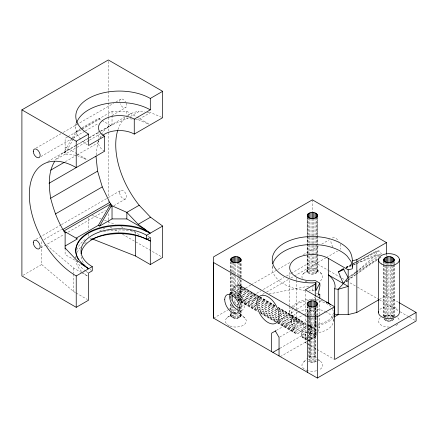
<?xml version="1.0" encoding="UTF-8"?>
<svg xmlns="http://www.w3.org/2000/svg" width="438" height="438" viewBox="0 0 438 438"><rect width="100%" height="100%" fill="white"/><g stroke="black" fill="none" stroke-linecap="round" stroke-linejoin="round"><path stroke-width="0.33" stroke-dasharray="2.19 1.64" d="M238.726 312.841L240.895 314.528L240.895 316.094L240.374 316.822C237.85 318.831 233.854 318.804 231.297 316.822L230.596 315.311L230.596 312.595M230.596 309.885L230.596 303.78M230.596 298.36L230.596 271.91M230.596 271.237L230.596 262.422M241.075 280.052L241.075 315.311C239.597 319.209 233.115 319.253 230.777 316.094L230.777 312.491M230.777 309.989L230.777 303.676M230.777 298.464L230.777 261.168M231.297 316.822L231.297 311.763M231.297 311.084L231.297 304.985M231.297 300.911L231.297 297.835M231.297 297.522L231.297 294.812M231.297 294.133L231.297 272.069M231.297 271.757L231.302 261.218M232.135 317.446L232.135 313.378M232.135 311.139L232.135 305.242M232.135 294.183L232.135 272.693M232.135 272.014L232.135 261.847M233.219 317.928L233.219 312.502M233.219 311.829L233.219 307.082M233.219 294.873L233.219 273.175M233.219 272.682L233.219 262.329M234.478 318.229L234.478 309.414M234.478 302.893L234.478 298.825M234.478 295.853L234.478 274.418M234.478 273.739L234.478 262.63M235.836 318.333L235.836 309.573M235.836 304.147L235.836 300.025M235.836 297.369L235.836 274.938M235.836 274.314L235.836 262.734M237.193 318.229L237.193 314.161M237.193 311.708L237.193 309.414M237.193 308.998L237.193 306.704M237.193 306.288L237.193 303.315M237.193 299.247L237.193 276.192M237.193 275.513L237.193 262.63M238.453 317.928L238.453 313.181M238.453 309.299L238.453 307.941M238.453 301.163L238.453 276.564M238.453 276.077L238.453 262.329M239.542 317.446L239.542 311.818M239.542 303.211L239.542 277.232M239.542 276.761L239.542 261.847M240.374 316.822L240.374 277.862M240.374 277.183L240.374 261.218M240.895 316.094L240.895 277.911M240.895 277.232L240.895 261.168M241.075 277.336L241.075 262.422M272.228 267.689L272.228 265.696M289.688 312.458L289.688 306.354M289.688 305.675L289.688 280.577M289.688 277.867L289.688 272.441M291.434 321.01L291.434 312.458M296.334 321.727L296.334 310.192M296.334 309.518L296.334 280.347M296.334 279.674L296.334 276.958M306.43 343.239L305.259 342.56L305.259 316.181M305.259 315.508L305.259 290.482M307.191 315.814L307.191 306.321M307.542 315.902L307.542 306.408M307.553 315.617L307.553 306.803M308.243 316.291L308.243 357.654C310.668 356.094 314.057 356.083 316.488 357.632M308.221 315.907L308.221 305.735M316.532 361.355L313.05 362.505L309.184 361.897L309.184 316.466M309.184 306.293L309.184 315.787L309.212 306.923M309.212 357.101L309.212 316.417M310.361 362.297L310.361 306.693M310.4 356.707L310.4 307.887M311.681 362.505L311.681 316.395M311.725 315.82L311.681 306.901M313.05 362.505L313.05 316.395M313.088 315.825L313.05 306.901M314.375 362.303L314.375 306.704M314.407 356.718L314.407 307.892M307.011 336.882L310.991 339.182L315.261 336.784L315.261 317.846M315.261 317.172L315.261 307.7M315.261 300.26L315.261 296.882M315.322 307.837L315.322 325.341L317.55 326.628M315.322 300.43L315.322 297.063M315.557 361.914L315.557 316.482L315.59 357.112M315.557 306.31L315.557 315.803L315.59 306.934M316.532 315.924L316.532 305.751M317.216 315.918L317.216 306.425M317.577 315.157L317.583 306.233M317.972 331.462L319.778 327.909L319.778 315.097M319.778 314.418L319.778 299.581M333.34 321.01L333.34 312.458M379.357 299.455L386.469 295.349L386.469 266.945M386.469 256.126L386.469 254.774M96.141 154.882L97.581 143.095L98.408 141.266M231.018 294.703C230.602 290.279 234.735 283.167 239.761 285.253L275.661 305.976M256.531 309.255L235.343 297.024C239.17 294.971 242.559 289.255 239.761 285.253M293.958 329.584C293.394 324.558 303.567 315.897 303.775 325.199C304.339 330.225 294.166 338.886 293.958 329.584L278.661 320.747M306.753 339.921C303.299 338.919 300.079 336.061 301.678 332.239C302.494 329.71 304.032 327.257 306.403 325.938M306.397 339.751C304.3 337.298 305.686 333.69 307.18 331.287M312.234 338.054L308.248 335.754C310.876 333.356 313.384 325.79 308.084 325.319L312.064 327.619C317.911 328.462 314.38 337.036 310.991 339.182M317.627 246.025L317.627 271.111C316.395 275.256 308.374 275.256 307.147 271.111C309.912 264.766 319.045 269.49 321.459 273.794M230.596 315.311L231.297 313.8L232.135 313.17M99.787 138.222L101.162 135.172M101.441 134.565C106.39 124.918 117.992 123.056 126.85 118.545L128.022 117.866M315.261 336.784L316.466 334.418M73.453 138.895L66.111 151.619L63.817 152.594L71.827 138.726M72.16 138.145L76.168 131.208L81.43 128.17M73.787 138.32L77.46 131.958L77.46 131.247M333.017 317.654L332.042 319.012A22.699 13.107 0 0 1 318.262 325.116M383.88 318.946C386.102 321.996 391.769 321.996 393.997 318.946M303.977 361.602L307.717 358.136M303.315 273.794L307.848 269.6M308.286 329.88L309.524 328.752L312.064 327.619M227.152 317.627L231.56 313.641L230.777 314.528L230.777 316.094M345.828 281.262L346.858 280.358M348.916 278.557L356.121 272.244M356.636 271.795L376.707 254.215L376.707 251.078L379.062 250.87L381.41 253.794L356.412 271.544M384.4 316.647C386.907 314.615 390.964 314.615 393.472 316.647M346.009 281.486L347.11 280.676M347.662 280.271L355.924 274.183M356.472 273.777L377.956 257.955M313.887 285.653C311.276 286.742 311.489 290.728 314.336 291.374M355.853 271.938L348.073 277.462L377.961 259.055M346.058 281.563L347.181 280.78M347.745 280.391L355.601 274.916M356.16 274.522L378.043 259.28M378.607 258.885L381.41 256.931L380.261 257.637M278.634 321.35L296.219 309.77M296.783 309.398L306.43 303.047M310.969 300.057L317.211 295.946M317.774 295.573L319.477 294.451M302.412 337.452L304.47 338.021L306.605 337.129M305.259 342.56L307.481 341.257M308.034 340.928L309.704 339.954L306.907 338.284M36.047 148.082L60.909 133.727M63.28 132.364L113.595 103.313M115.966 101.944L120.702 99.212M82.016 127.836L98.391 118.38L111.038 125.679L112.029 125.109L112.029 115.933M67.468 137.017L65.114 138.375L65.114 154.187L76.431 155.304L87.403 159.974M68.054 136.678L80.97 129.221M81.556 128.881L112.029 111.285L126.85 111.285L136.234 116.705M81.556 129.593L77.46 131.958L76.168 131.208M82.141 129.254L99.683 119.125L99.683 118.413M40.937 156.552L72.314 138.435M72.905 138.096L84.742 131.263M85.333 130.918L98.358 123.401M111.975 115.539L125.591 107.677M47.698 161.627L76.88 144.781M77.466 144.441L88.607 138.008M89.199 137.669L99.754 131.575M100.34 131.236L124.83 117.099M127.737 115.418L129.478 114.417M63.817 152.594L75.55 145.821M76.135 145.487L98.419 132.615M100.767 131.263L110.737 125.509M66.111 151.619L62.804 152.906L55.347 159.826L76.464 147.633M77.05 147.294L88.777 140.521M89.363 140.187L101.096 133.415M130.376 116.508L139.196 111.416L144.518 111.942M65.322 161.721L76.469 155.287M77.055 154.948L97.581 143.095M135.501 119.399L138.162 119.667L150.513 112.539L162.657 117.702M36.047 239.329L60.909 224.973M61.501 224.634L107.677 197.976M108.268 197.631L120.702 190.453M44.003 239.668L61.594 229.512M40.937 247.799L64.025 234.467M68.169 232.074L105.459 210.541M113.749 205.756L125.591 198.923M23.061 275.283L41.654 264.547L41.654 241.026M99.612 231.089L105.421 227.733M229.09 293.564L231.833 291.982M250.733 285.1L233.58 295.004A6.986 4.035 60 0 1 240.561 299.034A6.986 4.035 60 0 1 240.561 307.104L257.122 297.539M251.324 284.76L290.952 261.88M303.37 254.708L318.749 245.833M321.706 244.125L329.398 239.685M213.613 318.163L227.809 309.967M228.401 309.622L232.54 307.235M236.679 304.843L260.928 290.843M263.293 289.474L283.994 277.522M286.364 276.159L290.504 273.766M291.095 273.427L312.387 261.136L328.39 270.372M262.45 294.467L264.224 293.444M266.589 292.075L288.472 279.444M290.837 278.075L293.794 276.367M294.385 276.028L325.735 257.927M326.326 257.588L337.561 251.1M239.564 311.708L242.307 310.126M276.345 330.416L312.387 309.606L316.088 316.022M279.636 337.068L307.859 320.775M308.445 320.435L313.148 317.72M279.92 348.309L306.337 333.061M306.923 332.721L308.68 331.703L316.088 335.984L316.088 317.353M280.287 356.652L306.699 341.405M307.284 341.065L316.088 335.984M346.206 267.667L350.991 265.061M353.384 263.764L355.776 262.461M356.373 262.138L376.707 251.078L356.395 261.771M346.239 267.114L351.019 264.601M353.411 263.342L355.798 262.083M346.288 267.18L351.145 264.76M351.752 264.459L355.995 262.346M356.603 262.044L379.062 250.87M345.839 268.472L350.778 266.189M353.247 265.05L355.716 263.911M356.335 263.627L376.707 254.215L378.667 256.652M345.796 267.695L350.887 265.713M353.428 264.716L381.41 253.794M308.451 340.321L309.704 339.954L305.724 337.654M269.041 293.969L309.671 285.948M233.58 312.633L236.197 312.338L234.478 312.387M314.183 290.739L312.387 290.876A40.159 23.187 0 0 1 309.113 290.799M316.499 325.253L312.387 325.565A22.699 13.107 0 0 1 307.147 325.21M147.184 112.205L150.513 112.539M132.172 119.07L126.85 118.545L126.85 115.928M92.38 215.436L101.255 218.945M104.425 220.199L115.199 224.453M120.91 226.709L124.715 228.214M130.42 230.465L135.49 232.469L140.822 235.551M89.839 237.96L91.745 238.71M138.162 119.667L149.095 124.315M136.82 117.039L149.134 124.151M386.469 295.349L398.383 302.231M328.982 270.717L341.426 277.9M342.018 278.239L344.388 279.608M346.759 280.977L356.833 286.797M357.43 287.136L378.76 299.455M379.357 299.8L399.505 311.434M400.097 311.774L408.988 316.904M409.579 317.249L414.917 320.326M65.114 146.927L76.847 153.7M77.433 154.039L87.403 159.793M318.108 326.945L319.778 327.909M278.015 307.339L302.729 321.607M310.137 325.883L314.123 328.182M238.836 284.755L259.433 296.646M260.019 296.986L275.321 305.823M278.261 307.52L301.804 321.109M309.212 325.385L313.192 327.684M240.429 286.145L259.258 297.019M259.849 297.358L275.146 306.189M278.092 307.887L303.397 322.499M310.805 326.775L314.785 329.075M237.708 284.684L258.891 296.915M259.482 297.26L275.956 306.77M278.902 308.467L300.676 321.043M240.785 287.366L259.028 297.9M259.614 298.24L276.093 307.755M278.448 309.113L303.753 323.726M311.161 328.002L315.141 330.301M236.454 285.05L258.82 297.96M259.406 298.3L275.885 307.815M278.825 309.513L299.422 321.404M306.83 325.68L310.816 327.98M240.807 288.845L257.873 298.694M258.464 299.039L278.469 310.586M279.061 310.931L303.775 325.199M311.183 329.475L315.168 331.774M235.168 285.822L258.119 299.072M258.705 299.411L276.947 309.945M279.302 311.303L298.136 322.176M305.543 326.452L306.682 327.109M307.252 327.438L309.524 328.752M240.495 290.465L257.56 300.32M258.152 300.66L277.572 311.872M279.926 313.23L303.463 326.825M310.876 331.101L314.856 333.4M233.925 286.95L257.467 300.539M258.053 300.879L277.473 312.091M279.827 313.449L296.893 323.304M304.3 327.58L306.578 328.894M239.871 292.13L257.528 302.324M258.113 302.663L279.302 314.895M279.887 315.234L302.839 328.484M310.252 332.765L314.232 335.065M232.824 288.352L257.539 302.625M258.124 302.965L279.313 315.196M279.904 315.535L295.792 324.706M303.2 328.987L306.611 330.958M238.978 293.717L257.221 304.251M257.807 304.591L301.946 330.077M309.354 334.353L313.334 336.652M231.926 289.94L257.232 304.552M257.823 304.892L294.894 326.299M302.302 330.575L306.288 332.875M237.872 295.124L256.115 305.658M258.469 307.016L279.066 318.908M279.658 319.247L300.84 331.478M231.302 291.604L256.022 305.877M258.376 307.235L294.27 327.958M301.678 332.239L305.664 334.533M236.635 296.252L256.055 307.465M258.995 309.162L278.415 320.375M279.006 320.715L299.603 332.606M230.99 293.23L256.887 308.177M259.241 309.54L278.07 320.408M301.371 333.86L305.352 336.16M260.062 311.292L277.714 321.487M278.305 321.826L298.316 333.378M235.135 297.084L256.909 309.655M259.854 311.352L277.506 321.547M278.097 321.886L293.986 331.057M301.393 335.338L305.374 337.632M237.626 299.428L257.046 310.635M259.986 312.338L277.051 322.187M277.643 322.527L297.063 333.74M304.47 338.021L306.748 339.335M237.845 299.669L257.856 311.221M260.796 312.918L277.276 322.428M277.862 322.768L294.341 332.283M301.749 336.559L305.729 338.859M237.922 300.216L257.933 311.768M260.626 313.285L295.935 333.674M110.097 227.076L112.462 228.439M114.822 229.802L118.955 232.189M122.498 234.237L161.474 256.739M307.016 343.573L316.411 348.998M316.997 349.338L334.024 359.165M78.019 262.017L65.114 254.566L65.114 248.023M46.833 245.395L73.759 268.111L80.871 272.217M81.463 272.562L87.386 275.984M41.654 264.547L73.759 291.637L75.533 292.661M76.13 293.006L87.386 299.504M309.184 361.897L308.221 361.339M239.734 313.356L240.374 313.8L241.075 315.311M240.473 314.008L245.258 318.366M318.316 359.33L320.6 361.454M316.92 269.6L317.627 271.111M394.173 262.428L394.173 263.786M394.173 264.464L394.173 316.8M393.997 261.168L393.997 263.89M393.997 264.568L393.997 316.904M393.472 261.218L393.472 316.953M393.472 317.632L393.472 319.674M392.64 261.847L392.64 316.898M392.64 317.583L392.64 320.298M391.556 262.329L391.556 264.563M391.556 265.045L391.556 317.38M391.556 318.059L391.556 320.78M390.291 262.63L390.291 321.081M388.939 262.734L388.939 264.842M388.939 265.45L388.939 321.185M387.581 262.63L387.581 321.081M386.316 262.329L386.316 264.563M386.316 265.045L386.316 317.38M386.316 318.059L386.316 320.78M385.232 261.847L385.232 316.898M385.232 317.583L385.232 320.298M384.4 261.218L384.4 316.953M384.4 317.632L384.4 319.674M383.88 261.168L383.88 263.89M383.88 264.568L383.88 316.904M383.699 261.064L383.699 263.786M383.699 264.464L383.699 316.121M317.627 218.223L317.627 235.852M317.627 236.531L317.627 243.314M317.446 216.295L317.446 271.894M316.92 217.024L316.92 272.628M316.088 217.648L316.088 273.252M315.004 218.129L315.004 273.734M313.745 218.431L313.745 274.035M312.387 199.827L312.387 212.091M312.387 218.535L312.387 274.139M311.029 218.431L311.029 253.695M311.029 254.369L311.029 274.035M309.77 218.129L309.77 273.734M308.68 217.648L308.68 273.252M308.68 311.746L308.68 317.068M308.68 317.731L308.68 331.703M307.848 217.024L307.848 272.628M307.328 216.295L307.328 271.894M307.147 218.223L307.147 235.852M307.147 236.531L307.147 243.314M307.147 243.988L307.147 271.111M135.49 232.469L135.49 234.483M126.85 111.285L126.85 115.271M112.029 111.285L112.029 115.276M108.328 61.325L108.328 90.721M108.328 91.4L108.328 116.694M108.328 117.373L108.328 131.728M108.328 132.413L108.328 197.346M108.328 200.763L108.328 202.132M108.328 213.749L108.328 219.903M108.328 220.588L108.328 224.689M98.484 131.082L98.484 139.246M98.484 139.93L98.484 142.651M88.575 217.971L88.575 230.065M88.575 234.1L88.575 236.788M83.882 157.762L83.882 158.479M75.785 123.653L75.785 127.682M73.759 268.111L73.759 273.487M73.759 274.161L73.759 291.637M117.942 129.653A66.352 38.309 60 0 1 125.684 117.176M127.797 115.49A66.352 38.309 60 0 1 139.196 111.416M126.139 103.176A4.889 2.825 60 0 1 124.874 107.901A4.889 2.825 60 0 1 120.149 103.713M119.689 101.446A4.889 2.825 60 0 1 121.819 98.993A4.889 2.825 60 0 1 125.591 102.032M87.961 272.6A43.652 25.201 0 0 1 86.198 271.472M85.629 271.078A43.652 25.201 0 0 1 77.274 261.661M76.026 257.768A43.652 25.201 0 0 1 75.845 256.449M76.743 249.89A43.652 25.201 0 0 1 85.082 239.591M103.401 231.697A43.652 25.201 0 0 1 135.479 231.697M147.507 235.836A43.652 25.201 0 0 1 149.221 236.712M87.365 275.94A43.652 25.201 0 0 1 83.017 272.737M81.638 271.445A43.652 25.201 0 0 1 75.922 260.818M75.801 258.19A43.652 25.201 0 0 1 75.922 256.876M77.274 252.321A43.652 25.201 0 0 1 80.647 247.289M84.539 243.703A43.652 25.201 0 0 1 87.365 241.749M91.695 270.476A38.413 22.179 0 0 1 90.02 269.397M83.225 262.537A38.413 22.179 0 0 1 81.025 255.135M87.365 144.775A43.652 25.201 0 0 1 81.638 140.28M80.647 139.235A43.652 25.201 0 0 1 76.327 123.735M104.622 151.203A20.953 12.1 0 0 1 98.747 140.757M100.45 137.537A20.953 12.1 0 0 1 101.293 136.601M332.628 309.327A20.953 12.1 0 0 1 317.807 324.142M316.482 324.323A20.953 12.1 0 0 1 306.961 324.142M306.31 324.038A20.953 12.1 0 0 1 293.027 307.826M293.4 307.345A20.953 12.1 0 0 1 309.65 300.463M315.119 300.463A20.953 12.1 0 0 1 332.371 308.823M306.512 325.116A22.699 13.107 0 0 1 291.412 307.443M291.817 306.918A22.699 13.107 0 0 1 322.582 300.747M333.718 307.98A22.699 13.107 0 0 1 334.314 309.064M379.866 309.436A10.479 6.05 0 0 1 398.011 309.436M325.45 311.555A20.953 12.1 0 0 1 331.391 326.107A20.953 12.1 0 0 1 308.292 332.875M306.961 332.699A20.953 12.1 0 0 1 297.572 312.458M298.13 312.146A20.953 12.1 0 0 1 324.826 311.276M317.517 293.816A5.24 3.022 60 0 1 316.559 293.115M333.011 247.065A6.986 4.035 60 0 1 330.98 240.227M332.354 237.976A6.986 4.035 60 0 1 339.023 241.491M340.321 244.196A6.986 4.035 60 0 1 340.123 249.348M397.737 324.295A10.479 6.05 0 0 1 394.501 326.135M389.322 327.055A10.479 6.05 0 0 1 379.609 323.77A10.479 6.05 0 0 1 380.671 317.298M383.37 315.886A10.479 6.05 0 0 1 395.552 316.324M397.813 317.796A10.479 6.05 0 0 1 399.407 320.791M302.269 278.382A10.479 6.05 0 0 1 315.097 270.974A10.479 6.05 0 0 1 319.795 281.092M307.147 282.056A10.479 6.05 0 0 1 304.979 281.092M316.877 359.74A10.479 6.05 0 0 1 318.891 369.951M316.543 370.762A10.479 6.05 0 0 1 308.522 370.833M307.898 370.674A10.479 6.05 0 0 1 304.613 369.261M304.175 368.96A10.479 6.05 0 0 1 305.883 360.469M308.232 359.658A10.479 6.05 0 0 1 316.247 359.587M305.187 290.504A40.159 23.187 0 0 1 272.376 265.674M393.926 318.82A5.119 2.957 0 0 1 389.125 321.114A5.119 2.957 0 0 1 384.044 319.028M384.411 316.778A5.119 2.957 0 0 1 393.275 316.592M230.656 293.071A10.479 6.05 60 0 1 242.307 298.026A10.479 6.05 60 0 1 240.774 310.597M119.689 192.693A4.889 2.825 60 0 0 124.874 199.142A4.889 2.825 60 0 0 124.874 192.227A4.889 2.825 60 0 0 119.689 192.693M229.972 326.025A10.479 6.05 0 0 0 246.287 321.437A10.479 6.05 0 0 0 231.248 315.574A10.479 6.05 0 0 0 229.972 326.025"/><path stroke-width="0.66" d="M213.613 318.163L213.613 262.559L307.449 316.734L317.326 316.734L334.61 306.753L334.61 359.505L416.1 312.458L416.1 321.01L317.326 378.038L213.613 318.163L213.613 256.854L312.387 199.827L386.469 242.597L386.469 254.095M230.777 260.96L230.777 258.924C233.071 255.365 241.672 255.841 241.075 261.064M231.302 261.585L231.302 258.196M232.135 262.313L232.135 257.571M233.219 262.515L233.219 257.09M234.478 262.888L234.478 256.788M235.836 262.784L235.836 256.684M237.193 262.888L237.193 256.788M238.453 262.515L238.453 257.09M239.542 262.313L239.542 257.571M240.374 261.585L240.374 258.196M240.895 260.96L240.895 258.924M271.642 351.665L271.642 333.132L275.759 330.756M279.05 355.941L279.05 337.408L275.343 330.991M307.197 304.853C306.764 299.428 318.037 299.439 317.583 304.875M307.449 372.338L307.449 316.734M307.553 305.45L307.553 302.735M308.243 306.124L308.243 302.056M309.212 306.923L309.212 301.497M310.4 306.529L310.4 301.103M311.725 307.005L311.725 300.906M313.088 307.011L313.088 300.906M314.407 306.54L314.407 301.114M315.261 296.203L315.261 284.032L315.979 282.62L312.387 282.893A40.159 23.187 0 0 1 277.604 248.116A40.159 23.187 0 0 1 347.164 248.116C352.962 253.514 352.749 261.557 352.289 268.817L348.194 269.83L328.44 258.425A22.699 13.107 0 0 0 291.418 262.674A22.699 13.107 0 0 0 312.387 280.796L315.322 280.572L319.778 283.145C320.671 286.939 318.24 290.367 318.678 294.106L318.99 294.528L319.778 294.183L319.778 298.234M315.59 306.255L315.59 301.508M315.979 282.62L315.979 290.608L319.778 283.145M316.554 306.14L316.554 302.072M317.232 305.467L317.232 302.757M317.326 378.038L317.326 316.734M328.44 303.189L328.44 258.425M334.698 288.779L338.136 289.321L348.194 286.37L328.44 274.96A23.044 16.179 4.3 0 1 335.103 286.698L334.698 288.779L334.698 314.155L338.136 314.703L348.194 314.599L348.194 269.83M348.194 314.599L356.833 312.458L356.833 259.707L386.469 242.597M307.197 303.496C307.58 308.188 317.156 308.193 317.583 303.518M65.114 248.647L65.114 232.906C58.057 222.438 53.819 210.371 50.66 198.228C48.766 186.013 47.928 172.681 54.52 161.649M230.777 258.924C230.339 263.846 240.013 264.092 241.075 259.707M307.328 214.73C306.967 219.46 315.371 219.684 317.446 216.295C317.802 211.565 309.403 211.335 307.328 214.73L307.328 216.761M334.44 315.283L334.698 314.155M383.699 261.064C382.834 255.119 395.038 255.119 394.173 261.064M394.173 259.707C392.946 263.851 384.925 263.851 383.699 259.707M98.391 225.307L110.737 203.922L111.038 206.391L99.683 226.052L98.391 225.307L76.168 238.135M344.284 282.614L338.136 289.321L338.136 314.703L334.156 316.997M92.276 266.627L92.276 270.821L88.575 272.956L88.575 300.189L76.228 307.317L76.228 275.951L92.276 266.627A38.413 22.179 0 0 1 92.276 235.261A38.413 22.179 0 0 1 146.604 235.261L162.657 226.052L150.513 217.199L139.196 205.252A66.352 38.309 60 0 1 117.729 130.327M76.228 307.317L21.9 275.951L21.9 109.861L108.328 59.962L162.657 91.323L162.657 117.702L134.258 134.094A20.953 12.1 0 0 0 102.58 135.468M21.9 109.861L76.228 141.222L88.575 134.094A43.652 25.201 0 0 1 88.575 98.451A43.652 25.201 0 0 1 150.305 98.451L162.657 91.323M150.305 98.451L150.305 109.861L134.258 119.125A20.953 12.1 0 0 0 104.622 119.125A20.953 12.1 0 0 0 104.622 136.234L88.575 145.504L88.575 134.094M50.66 170.185L64.151 162.394M49.061 183.281L104.622 151.203L104.622 136.234M50.66 198.228L97.581 171.138L95.982 156.196M55.347 214.001L102.268 186.911L97.581 171.138M62.804 229.523L109.724 202.438L112.029 205.816L126.85 212.381L138.162 224.327L150.305 233.18M110.737 203.922L63.817 231.007L77.46 238.885L65.114 246.014M65.114 232.906L66.111 232.332M111.038 206.391L112.029 205.816L112.029 218.923L99.683 226.052M139.196 205.252L126.85 212.381L126.85 218.923L145.619 229.764L145 230.12L141.266 228.466A43.652 25.201 0 0 0 88.575 232.469A43.652 25.201 0 0 0 81.638 262.893L88.575 268.822M138.162 224.327L150.513 217.199M81.09 253.854A38.413 22.179 0 0 1 105.772 234.412A38.413 22.179 0 0 1 146.604 239.455L150.305 237.319L150.305 264.547L162.657 257.418L162.657 226.052M315.261 284.032L305.259 289.808L334.61 306.753M272.874 352.376L279.334 348.648M356.833 312.458L378.76 299.8M343.814 268.965L338.432 271.894L343.255 283.517L348.073 277.462L343.255 268.691L338.432 271.894L343.989 269.326M319.778 294.183L319.368 294.314A5.24 3.022 60 0 1 318.475 294.221M352.289 260.834L356.833 259.707M112.029 218.923L126.85 218.923M92.38 238.962L135.49 255.995L150.305 264.547M145.684 231.078L145 230.12L149.982 232.989L141.266 229.118A43.652 25.201 0 0 0 75.785 250.947M398.974 302.57L416.1 312.458M147.343 239.312L150.305 241.026A43.652 25.201 0 0 0 90.792 239.827M80.953 263.709L88.312 268.593L86.675 267.355M85.585 266.534L84.496 265.713L84.501 265.05L83.882 265.406L76.431 259.969L65.114 248.023M102.268 186.911L109.724 202.438M352.393 267.027L351.177 261.689L347.164 256.099A40.159 23.187 0 0 0 305.417 244.858A40.159 23.187 0 0 0 272.836 263.66M399.412 259.707L399.412 312.458A10.479 6.05 0 0 1 388.024 318.486A10.479 6.05 0 0 1 378.618 311.407M393.997 258.924L393.997 260.966M393.472 258.196L393.472 261.596M392.64 257.571L392.64 262.329M391.556 257.09L391.556 262.526M390.291 256.788L390.291 262.904M388.939 256.684L388.939 262.8M387.581 256.788L387.581 262.904M386.316 257.09L386.316 262.526M385.232 257.571L385.232 262.329M384.4 258.196L384.4 261.596M383.88 258.924L383.88 260.966M378.459 259.707L378.459 312.458M317.627 215.512L317.627 216.87M317.446 214.73L317.446 216.761M316.92 214.001L316.92 217.39M316.088 213.372L316.088 218.119M315.004 212.89L315.004 218.316M313.745 212.589L313.745 218.693M312.387 212.485L312.387 218.589M311.029 212.589L311.029 218.693M309.77 212.89L309.77 218.316M308.68 213.372L308.68 218.119M307.848 214.001L307.848 217.39M146.604 235.261L146.604 239.455M135.49 235.157L135.49 255.995M134.258 119.125L134.258 134.094M76.228 141.222L76.228 167.601A66.352 38.309 60 0 0 29.308 194.686A66.352 38.309 60 0 0 76.228 275.951M78.539 259.745A43.652 25.201 0 0 1 77.274 257.467M76.995 256.832A43.652 25.201 0 0 1 75.801 251.598M76.519 123.083A43.652 25.201 0 0 1 106.5 103.609A43.652 25.201 0 0 1 150.305 109.861M326.206 302.061A22.699 13.107 0 0 1 330.652 304.678M239.542 307.416A6.986 4.035 60 0 1 233.58 303.069A6.986 4.035 60 0 1 232.792 295.732M238.989 310.422A10.479 6.05 60 0 1 229.917 294.708M33.261 151.345A4.889 2.825 60 0 0 38.445 157.8A4.889 2.825 60 0 0 38.445 150.886A4.889 2.825 60 0 0 33.261 151.345M33.261 242.592A4.889 2.825 60 0 0 38.445 249.041A4.889 2.825 60 0 0 38.445 242.126A4.889 2.825 60 0 0 33.261 242.592M256.827 303.189A15.713 9.072 60 0 0 273.493 323.928A15.713 9.072 60 0 0 273.493 301.7A15.713 9.072 60 0 0 256.827 303.189M381.531 263.983A10.479 6.05 0 0 0 399.056 261.272A10.479 6.05 0 0 0 386.223 253.865A10.479 6.05 0 0 0 381.531 263.983M224.721 299.625A10.479 6.05 60 0 0 235.836 313.449A10.479 6.05 60 0 0 235.836 298.634A10.479 6.05 60 0 0 224.721 299.625"/></g></svg>
